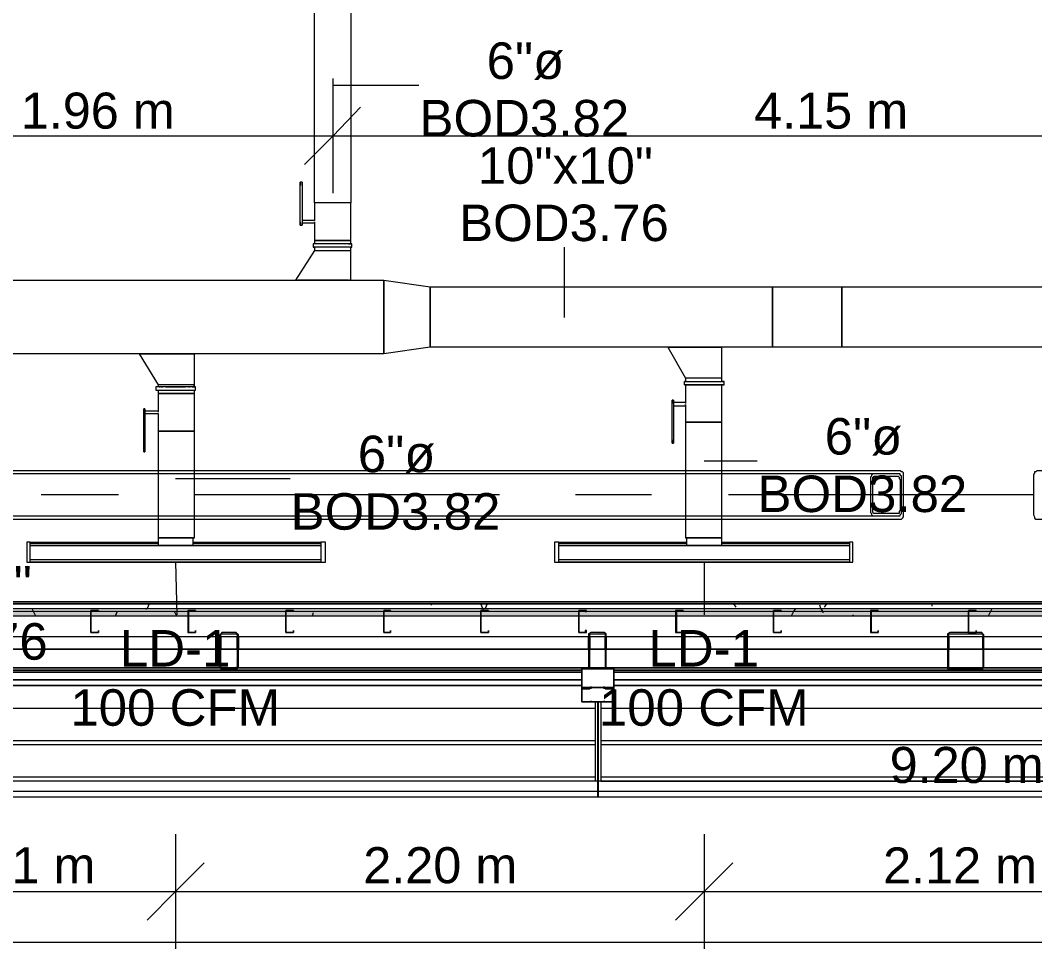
# Model space of a CAD drawing. Header units: metres. Extents: x -2 to 237, y -8 to 52.
# Drawn here: x 49.916 to 54.136, y 7.315 to 11.176 of the extents above; entities that cross this region are included whole.
import ezdxf

# ---------------------------------------------------------------- set-up
doc = ezdxf.new("R2010")
doc.units = ezdxf.units.M
doc.layers.add('HVAC - Ductos', color=5, linetype='Continuous', lineweight=0)
doc.layers.add('PDF_Text', color=7, linetype='Continuous', lineweight=0)
doc.layers.add('PDF_Geometry', color=7, linetype='Continuous', lineweight=0, true_color=0xaaaaaa)
doc.layers.add('PDF_Solid Fills', color=7, linetype='Continuous', lineweight=0, true_color=0xffffff)
doc.styles.add('PDF Helvetica', font='')
doc.styles.get('PDF Helvetica').set_extended_font_data('Helvetica')

msp = doc.modelspace()

# ---------------------------------------------------------------- hatches: boundary and pattern name
at = {"layer": 'PDF_Solid Fills', "lineweight": 0, "transparency": 33554559}
h = msp.add_hatch(color=256, dxfattribs=at)
h.paths.add_polyline_path([(12.8691, 8.6982), (12.8691, 8.7165), (12.4614, 8.7165), (12.4614, 8.6982)])
h.paths.add_polyline_path([(58.328, 8.6982), (60.1333, 8.6982), (60.1333, 8.7165), (58.328, 8.7165)])
h.paths.add_polyline_path([(58.3235, 8.6982), (58.3235, 8.7165), (57.5171, 8.7165), (57.5171, 8.6982)])
h.paths.add_polyline_path([(57.5125, 8.6982), (57.5125, 8.7165), (55.4875, 8.7165), (55.4875, 8.6982)])
h.paths.add_polyline_path([(55.4829, 8.6982), (55.4829, 8.7165), (53.4578, 8.7165), (53.4578, 8.6982)])
h.paths.add_polyline_path([(53.4532, 8.6982), (53.4532, 8.7165), (52.6469, 8.7165), (52.6469, 8.6982)])
h.paths.add_polyline_path([(52.6423, 8.6982), (52.6423, 8.7165), (50.6171, 8.7165), (50.6171, 8.6982)])
h.paths.add_polyline_path([(50.6126, 8.6982), (50.6126, 8.7165), (48.5875, 8.7165), (48.5875, 8.6982)])
h.paths.add_polyline_path([(48.583, 8.6982), (48.583, 8.7165), (47.7766, 8.7165), (47.7766, 8.6982)])
h.paths.add_polyline_path([(47.772, 8.6982), (47.772, 8.7165), (45.7469, 8.7165), (45.7469, 8.6982)])
h.paths.add_polyline_path([(45.7423, 8.6982), (45.7423, 8.7165), (42.9063, 8.7165), (42.9063, 8.6982)])
h.paths.add_polyline_path([(42.9017, 8.6982), (42.9017, 8.7165), (40.8767, 8.7165), (40.8767, 8.6982)])
h.paths.add_polyline_path([(40.8721, 8.6982), (40.8721, 8.7165), (38.0361, 8.7165), (38.0361, 8.6982)])
h.paths.add_polyline_path([(38.0315, 8.6982), (38.0315, 8.7165), (36.0064, 8.7165), (36.0064, 8.6982)])
h.paths.add_polyline_path([(36.0018, 8.6982), (36.0018, 8.7165), (35.1954, 8.7165), (35.1954, 8.6982)])
h.paths.add_polyline_path([(35.1908, 8.6982), (35.1908, 8.7165), (33.1658, 8.7165), (33.1658, 8.6982)])
h.paths.add_polyline_path([(33.1612, 8.6982), (33.1612, 8.7165), (31.1361, 8.7165), (31.1361, 8.6982)])
h.paths.add_polyline_path([(31.1315, 8.6982), (31.1315, 8.7165), (30.3252, 8.7165), (30.3252, 8.6982)])
h.paths.add_polyline_path([(30.3206, 8.6982), (30.3206, 8.7165), (28.2955, 8.7165), (28.2955, 8.6982)])
h.paths.add_polyline_path([(28.2909, 8.6982), (28.2909, 8.7165), (26.2659, 8.7165), (26.2659, 8.6982)])
h.paths.add_polyline_path([(26.2613, 8.6982), (26.2613, 8.7165), (25.4549, 8.7165), (25.4549, 8.6982)])
h.paths.add_polyline_path([(25.4503, 8.6982), (25.4503, 8.7165), (23.4252, 8.7165), (23.4252, 8.6982)])
h.paths.add_polyline_path([(23.4206, 8.6982), (23.4206, 8.7165), (20.5846, 8.7165), (20.5846, 8.6982)])
h.paths.add_polyline_path([(20.58, 8.6982), (20.58, 8.7165), (18.555, 8.7165), (18.555, 8.6982)])
h.paths.add_polyline_path([(18.5504, 8.6982), (18.5504, 8.7165), (15.7143, 8.7165), (15.7143, 8.6982)])
h.paths.add_polyline_path([(15.7097, 8.6982), (15.7097, 8.7165), (13.6846, 8.7165), (13.6846, 8.6982)])
h.paths.add_polyline_path([(13.6801, 8.6982), (13.6801, 8.7165), (12.8737, 8.7165), (12.8737, 8.6982)])
h = msp.add_hatch(color=256, dxfattribs=at)
h.paths.add_polyline_path([(50.8188, 8.6249), (50.8188, 8.6295), (50.7546, 8.6295)])
h.paths.add_polyline_path([(50.8233, 8.6203), (50.8188, 8.6203), (50.8142, 8.4874), (50.75, 8.4828), (50.8182, 8.4783), (50.8188, 8.4783), (50.8188, 8.4828), (50.8233, 8.6189)])
h.paths.add_polyline_path([(50.75, 8.6203), (50.7455, 8.6203), (50.7455, 8.4874)])
h = msp.add_hatch(color=256, dxfattribs=at)
h.paths.add_polyline_path([(52.349, 8.6295), (52.3536, 8.6249), (52.3536, 8.6295)])
h.paths.add_polyline_path([(52.2849, 8.6203), (52.2803, 8.6203), (52.2803, 8.4783), (52.3536, 8.4783), (52.3536, 8.6203), (52.349, 8.6203), (52.349, 8.4828), (52.2849, 8.4828)])
h.paths.add_polyline_path([(52.2849, 8.6249), (52.2849, 8.6295), (52.2803, 8.6295)])
h.paths.add_polyline_path([(52.3445, 8.6249), (52.3445, 8.6295), (52.2895, 8.6295)])
h = msp.add_hatch(color=256, dxfattribs=at)
h.paths.add_polyline_path([(53.7785, 8.6249), (53.7785, 8.6295), (53.7739, 8.6295)])
h.paths.add_polyline_path([(53.9159, 8.6249), (53.9159, 8.6295), (53.7831, 8.6295)])
h.paths.add_polyline_path([(53.9251, 8.6203), (53.9205, 8.6203), (53.9205, 8.4828)])
h.paths.add_polyline_path([(53.7785, 8.6203), (53.7739, 8.6203), (53.7739, 8.4783), (53.7752, 8.4783), (53.9205, 8.4828), (53.7785, 8.4828)])

# ---------------------------------------------------------------- linework, layer by layer
at = {"layer": 'HVAC - Ductos', "lineweight": 0}
for points in [[(51.0891, 10.3384), (51.0891, 10.3338), (51.1395, 10.3338), (51.1395, 10.2605), (51.1487, 10.2605), (51.1624, 10.2605), (51.1761, 10.2605), (51.1945, 10.2605), (51.2174, 10.2605), (51.2357, 10.2605), (51.254, 10.2605), (51.2678, 10.2605), (51.2816, 10.2605), (51.2907, 10.2605), (51.2907, 10.4163), (51.2816, 10.4163), (51.2678, 10.4163), (51.254, 10.4163), (51.2357, 10.4163), (51.2174, 10.4163), (51.1945, 10.4163), (51.1761, 10.4163), (51.1624, 10.4163), (51.1487, 10.4163), (51.1395, 10.4163), (51.1395, 11.4472)], [(51.2907, 11.4472), (51.2907, 10.4163), (51.2816, 10.4163), (51.2678, 10.4163), (51.254, 10.4163), (51.2357, 10.4163), (51.2174, 10.4163), (51.1945, 10.4163), (51.1761, 10.4163), (51.1624, 10.4163), (51.1487, 10.4163), (51.1395, 10.4163), (51.1395, 10.343), (51.0891, 10.343)], [(51.2174, 10.4575), (51.2174, 10.6957), (51.2174, 10.934)], [(51.2174, 10.9066), (51.5747, 10.9066)], [(51.3319, 10.8149), (51.2174, 10.6957), (51.0983, 10.5766)], [(39.7267, 10.6957), (46.9519, 10.6957), (48.6288, 10.6957), (49.2518, 10.6957), (51.2174, 10.6957), (55.5974, 10.6957)], [(51.0799, 10.5034), (51.0799, 10.5034)], [(51.0891, 10.5034), (51.0799, 10.5034)], [(51.0799, 10.3384), (51.0799, 10.3338), (51.0799, 10.3292), (51.0799, 10.3247), (51.0799, 10.3292), (51.0799, 10.3338), (51.0799, 10.3384), (51.0799, 10.4896)], [(51.0891, 10.5034), (51.0891, 10.5034)], [(51.0891, 10.4896), (51.0891, 10.3384), (51.0891, 10.3338), (51.0891, 10.3292), (51.0891, 10.3247), (51.0891, 10.3292), (51.0891, 10.3338)], [(51.1395, 10.343), (51.1395, 10.343)], [(51.1395, 10.343), (51.1395, 10.343)], [(51.0799, 10.3247), (51.0799, 10.3247)], [(51.0799, 10.3247), (51.0891, 10.3247)], [(51.0891, 10.3338), (51.0891, 10.3338)], [(51.0891, 10.3247), (51.0891, 10.3247)], [(51.1395, 10.3384), (51.1395, 10.3338)], [(51.1395, 10.3338), (51.1395, 10.3338)], [(51.1395, 10.3338), (51.1395, 10.3338)], [(51.1395, 10.3338), (51.1395, 10.3338)], [(51.2816, 10.2467), (51.2907, 10.2467), (51.2907, 10.2605), (51.2816, 10.2605), (51.2678, 10.2605), (51.254, 10.2605), (51.2357, 10.2605), (51.2174, 10.2605), (51.1945, 10.2605), (51.1761, 10.2605), (51.1624, 10.2605), (51.1487, 10.2605), (51.1395, 10.2605), (51.1395, 10.2467)], [(51.1395, 10.2193), (51.0616, 10.0956), (51.0662, 10.0956), (51.0616, 10.0956)], [(51.2953, 10.233), (51.2953, 10.2467), (51.2861, 10.2467), (51.2724, 10.2467), (51.254, 10.2467), (51.2357, 10.2467), (51.2174, 10.2467), (51.1945, 10.2467), (51.1761, 10.2467), (51.1578, 10.2467), (51.1441, 10.2467), (51.1349, 10.2467), (51.1349, 10.233)], [(51.1349, 10.2467), (51.1349, 10.2467)], [(51.2907, 10.233), (51.2953, 10.233), (51.2861, 10.233), (51.2724, 10.233), (51.254, 10.233), (51.2357, 10.233), (51.2174, 10.233), (51.1945, 10.233), (51.1761, 10.233), (51.1578, 10.233), (51.1441, 10.233), (51.1349, 10.233), (51.1395, 10.233), (51.1395, 10.2193), (51.1487, 10.2193), (51.1624, 10.2193), (51.1761, 10.2193), (51.1945, 10.2193), (51.2174, 10.2193), (51.2357, 10.2193), (51.254, 10.2193), (51.2678, 10.2193), (51.2816, 10.2193), (51.2907, 10.2193), (51.2907, 10.233), (51.2816, 10.233)], [(51.1395, 10.233), (51.1395, 10.233)], [(51.1487, 10.233), (51.1441, 10.233)], [(51.1624, 10.233), (51.1578, 10.233)], [(51.254, 10.233), (51.2357, 10.233), (51.2174, 10.233), (51.1945, 10.233), (51.1761, 10.233)], [(51.1853, 10.2193), (51.1899, 10.2193)], [(51.2403, 10.2193), (51.2449, 10.2193)], [(51.2724, 10.233), (51.2678, 10.233)], [(51.2816, 10.2193), (51.2861, 10.2193)], [(51.2907, 10.0956), (51.2861, 10.0956), (51.2907, 10.0956), (51.2907, 10.2193)], [(52.1795, 9.9398), (52.1795, 10.233)], [(51.4282, 10.0956), (51.6205, 10.0681)], [(51.4282, 9.7886), (51.4282, 10.0956)], [(51.6205, 10.0681), (51.6205, 9.8161)], [(51.6205, 9.8161), (51.4282, 9.7886)], [(52.8347, 9.6878), (52.8347, 9.8161), (52.8301, 9.8161), (52.8163, 9.8161), (52.7889, 9.8161), (52.7614, 9.8161), (52.6835, 9.8161), (52.656, 9.8161), (52.6285, 9.8161), (52.6148, 9.8161), (52.6102, 9.8161), (52.6835, 9.6878)], [(52.6102, 9.8161), (52.6148, 9.8161), (52.6285, 9.8161), (52.656, 9.8161), (52.6835, 9.8161), (52.7614, 9.8161), (52.7889, 9.8161), (52.8163, 9.8161), (52.8301, 9.8161), (52.8347, 9.8161)], [(50.6355, 9.6603), (50.6401, 9.6603), (50.6401, 9.7886), (50.6355, 9.7886), (50.6171, 9.7886), (50.5943, 9.7886), (50.5622, 9.7886), (50.4889, 9.7886), (50.4569, 9.7886), (50.4339, 9.7886), (50.4156, 9.7886), (50.411, 9.7886), (50.4889, 9.6603)], [(50.411, 9.7886), (50.4156, 9.7886), (50.4339, 9.7886), (50.4569, 9.7886), (50.4889, 9.7886), (50.5622, 9.7886), (50.5943, 9.7886), (50.6171, 9.7886), (50.6355, 9.7886), (50.6401, 9.7886)], [(52.6789, 9.6603), (52.6789, 9.6741), (52.6881, 9.6741), (52.7019, 9.6741), (52.7201, 9.6741), (52.7385, 9.6741), (52.7614, 9.6741), (52.7843, 9.6741), (52.8026, 9.6741), (52.8209, 9.6741), (52.8301, 9.6741), (52.8393, 9.6741), (52.8439, 9.6741), (52.8393, 9.6741), (52.8347, 9.6741), (52.8347, 9.6878), (52.8255, 9.6878), (52.8163, 9.6878), (52.798, 9.6878), (52.7797, 9.6878), (52.7614, 9.6878), (52.7431, 9.6878), (52.7247, 9.6878), (52.7064, 9.6878), (52.6927, 9.6878), (52.6881, 9.6878), (52.6835, 9.6878), (52.6835, 9.6741), (52.6881, 9.6741), (52.6927, 9.6741)], [(52.6835, 9.6741), (52.6789, 9.6741)], [(52.7019, 9.6741), (52.7064, 9.6741)], [(52.7201, 9.6741), (52.7247, 9.6741), (52.7431, 9.6741), (52.7614, 9.6741), (52.7797, 9.6741), (52.798, 9.6741), (52.8026, 9.6741)], [(52.7339, 9.6878), (52.7293, 9.6878)], [(52.7935, 9.6878), (52.7889, 9.6878), (52.7843, 9.6878)], [(52.8163, 9.6741), (52.8209, 9.6741)], [(52.8255, 9.6741), (52.8301, 9.6741)], [(52.8347, 9.6741), (52.8347, 9.6741)], [(52.8439, 9.6603), (52.8439, 9.6741)], [(50.4339, 9.5412), (50.4889, 9.5412), (50.4889, 9.4678), (50.4981, 9.4678), (50.5073, 9.4678), (50.5255, 9.4678), (50.5439, 9.4678), (50.5622, 9.4678), (50.5805, 9.4678), (50.5989, 9.4678), (50.6171, 9.4678), (50.6309, 9.4678), (50.6355, 9.4678), (50.6401, 9.4678), (50.6401, 9.6237), (50.6355, 9.6237), (50.6309, 9.6237), (50.6171, 9.6237), (50.5989, 9.6237), (50.5805, 9.6237), (50.5622, 9.6237), (50.5439, 9.6237), (50.5255, 9.6237), (50.5073, 9.6237), (50.4981, 9.6237), (50.4889, 9.6237), (50.4889, 9.5503), (50.4339, 9.5503), (50.4339, 9.5458)], [(50.6309, 9.6511), (50.6355, 9.6511), (50.6401, 9.6511), (50.6401, 9.6603), (50.6355, 9.6603), (50.6309, 9.6603), (50.6171, 9.6603), (50.5989, 9.6603), (50.5805, 9.6603), (50.5622, 9.6603), (50.5439, 9.6603), (50.5255, 9.6603), (50.5073, 9.6603), (50.4981, 9.6603), (50.4889, 9.6603), (50.4889, 9.6511), (50.4843, 9.6511), (50.4797, 9.6511)], [(50.4797, 9.6374), (50.4843, 9.6374), (50.4935, 9.6374), (50.5027, 9.6374), (50.521, 9.6374), (50.5439, 9.6374), (50.5622, 9.6374), (50.5851, 9.6374), (50.6035, 9.6374), (50.6217, 9.6374), (50.6355, 9.6374), (50.6447, 9.6374), (50.6447, 9.6511)], [(50.6401, 9.6511), (50.6447, 9.6511), (50.6355, 9.6511), (50.6217, 9.6511), (50.6035, 9.6511), (50.5851, 9.6511), (50.5622, 9.6511), (50.5439, 9.6511), (50.521, 9.6511), (50.5027, 9.6511), (50.4935, 9.6511), (50.4843, 9.6511), (50.4797, 9.6511), (50.4797, 9.6374), (50.4843, 9.6374)], [(50.4889, 9.6511), (50.4889, 9.6511)], [(50.4889, 9.6374), (50.4889, 9.6237), (50.4981, 9.6237), (50.5073, 9.6237), (50.5255, 9.6237), (50.5439, 9.6237), (50.5622, 9.6237), (50.5805, 9.6237), (50.5989, 9.6237), (50.6171, 9.6237), (50.6309, 9.6237), (50.6355, 9.6237), (50.6401, 9.6237), (50.6401, 9.6374)], [(50.4935, 9.6511), (50.4981, 9.6511)], [(50.5027, 9.6511), (50.5073, 9.6511)], [(50.521, 9.6511), (50.5255, 9.6511), (50.5439, 9.6511), (50.5622, 9.6511), (50.5805, 9.6511), (50.5989, 9.6511), (50.6035, 9.6511)], [(50.5393, 9.6603), (50.5347, 9.6603), (50.5301, 9.6603)], [(50.5943, 9.6603), (50.5897, 9.6603)], [(50.6171, 9.6511), (50.6217, 9.6511)], [(52.6835, 9.6603), (52.6835, 9.587), (52.6331, 9.587), (52.6331, 9.5824)], [(52.6331, 9.5732), (52.6835, 9.5732), (52.6835, 9.5045), (52.6835, 9.0234), (52.6881, 9.0234), (52.6927, 9.0234), (52.7064, 9.0234), (52.7247, 9.0234), (52.7431, 9.0234), (52.7614, 9.0234), (52.7797, 9.0234), (52.798, 9.0234), (52.8163, 9.0234), (52.8255, 9.0234), (52.8347, 9.0234), (52.8347, 9.5045), (52.8255, 9.5045), (52.8163, 9.5045), (52.798, 9.5045), (52.7797, 9.5045), (52.7614, 9.5045), (52.7431, 9.5045), (52.7247, 9.5045), (52.7064, 9.5045), (52.6927, 9.5045), (52.6881, 9.5045), (52.6835, 9.5045), (52.6881, 9.5045), (52.6927, 9.5045), (52.7064, 9.5045), (52.7247, 9.5045), (52.7431, 9.5045), (52.7614, 9.5045), (52.7797, 9.5045), (52.798, 9.5045), (52.8163, 9.5045), (52.8255, 9.5045), (52.8347, 9.5045), (52.8347, 9.6603)], [(52.6835, 9.6603), (52.6835, 9.6603)], [(52.8347, 9.6603), (52.8347, 9.6603)], [(52.6285, 9.5962), (52.6285, 9.5962)], [(52.6331, 9.5962), (52.6285, 9.5962)], [(52.6285, 9.4312), (52.6285, 9.4266), (52.6285, 9.422), (52.6285, 9.4175), (52.6285, 9.422), (52.6285, 9.4266), (52.6285, 9.4312), (52.6285, 9.5824), (52.6285, 9.587), (52.6285, 9.5916), (52.6285, 9.5962), (52.6285, 9.5916), (52.6285, 9.587), (52.6285, 9.5824)], [(52.6331, 9.5962), (52.6331, 9.5962)], [(52.6331, 9.587), (52.6331, 9.5916), (52.6331, 9.5962), (52.6331, 9.5916), (52.6331, 9.587), (52.6331, 9.5824), (52.6331, 9.4312), (52.6331, 9.4266), (52.6331, 9.422), (52.6331, 9.4175), (52.6331, 9.422), (52.6331, 9.4266), (52.6331, 9.4312)], [(52.6331, 9.587), (52.6331, 9.587)], [(52.6835, 9.587), (52.6835, 9.587)], [(52.6835, 9.587), (52.6835, 9.587)], [(52.6835, 9.587), (52.6835, 9.5824)], [(52.6835, 9.587), (52.6835, 9.587)], [(50.4293, 9.5595), (50.4293, 9.5595)], [(50.4339, 9.5595), (50.4293, 9.5595)], [(50.4293, 9.3946), (50.4293, 9.39), (50.4293, 9.3854), (50.4293, 9.3808), (50.4293, 9.3854), (50.4293, 9.39), (50.4293, 9.3946), (50.4293, 9.5458), (50.4293, 9.5503), (50.4293, 9.5549), (50.4293, 9.5595), (50.4293, 9.5549), (50.4293, 9.5503), (50.4293, 9.5458)], [(50.4339, 9.5595), (50.4339, 9.5595)], [(50.4339, 9.5503), (50.4339, 9.5549), (50.4339, 9.5595), (50.4339, 9.5549), (50.4339, 9.5503), (50.4339, 9.5458), (50.4339, 9.3946), (50.4339, 9.39), (50.4339, 9.3854), (50.4339, 9.3808), (50.4339, 9.3854), (50.4339, 9.39), (50.4339, 9.3946)], [(50.4339, 9.5503), (50.4339, 9.5503)], [(50.4889, 9.5503), (50.4889, 9.5503)], [(50.4889, 9.5503), (50.4889, 9.5503)], [(50.4889, 9.5503), (50.4889, 9.5458)], [(50.4889, 9.5503), (50.4889, 9.5503)], [(50.4889, 9.5412), (50.4889, 9.5412)], [(50.4889, 9.5412), (50.4889, 9.5412)], [(52.6835, 9.5778), (52.6835, 9.5732), (52.6835, 9.5778)], [(52.6835, 9.5778), (52.6835, 9.5732), (52.6835, 9.5778)], [(52.6285, 9.4175), (52.6285, 9.4175)], [(52.6285, 9.4175), (52.6331, 9.4175)], [(52.6331, 9.4175), (52.6331, 9.4175)], [(50.4293, 9.3808), (50.4293, 9.3808)], [(50.4293, 9.3808), (50.4339, 9.3808)], [(50.4339, 9.3808), (50.4339, 9.3808)], [(52.7614, 9.3442), (52.9813, 9.3442)], [(50.5622, 9.2709), (51.0387, 9.2709)], [(49.9575, 8.9731), (49.9575, 8.9823), (49.9575, 9.0006), (49.9575, 9.0051), (50.4889, 9.0051)], [(50.4889, 9.0006), (49.9575, 9.0006)], [(50.6355, 9.0234), (50.6401, 9.0234)], [(50.6355, 9.0051), (51.1669, 9.0051), (51.1669, 9.0006), (51.1669, 8.9823), (51.1669, 8.9731)], [(51.1669, 9.0006), (50.6355, 9.0006)], [(52.1566, 8.9731), (52.1566, 8.9823), (52.1566, 9.0006), (52.1566, 9.0051), (52.6881, 9.0051)], [(52.6881, 9.0006), (52.1566, 9.0006)], [(52.8347, 9.0234), (52.8347, 9.0234)], [(52.8347, 9.0051), (53.3661, 9.0051), (53.3661, 9.0006), (53.3661, 8.9823), (53.3661, 8.9731)], [(53.3661, 9.0006), (52.8347, 9.0006)], [(49.9575, 8.9777), (49.9575, 8.9823), (49.9575, 8.9868)], [(51.1669, 8.9502), (51.1669, 8.9456), (51.1669, 8.941), (51.1669, 8.9226), (49.9575, 8.9226), (51.1669, 8.9226)], [(49.9575, 8.9226), (49.9575, 8.941), (49.9575, 8.9456), (49.9575, 8.9502)], [(51.1669, 8.9868), (51.1669, 8.9823), (51.1669, 8.9777)], [(52.1566, 8.9777), (52.1566, 8.9823), (52.1566, 8.9868)], [(53.3661, 8.9502), (53.3661, 8.9456), (53.3661, 8.941), (53.3661, 8.9226), (52.1566, 8.9226), (53.3661, 8.9226)], [(52.1566, 8.9226), (52.1566, 8.941), (52.1566, 8.9456), (52.1566, 8.9502)], [(53.3661, 8.9868), (53.3661, 8.9823), (53.3661, 8.9777)], [(49.9575, 8.9364), (49.9575, 8.941), (49.9575, 8.9456)], [(50.5622, 8.9226), (50.5668, 8.7028)], [(51.1669, 8.9456), (51.1669, 8.941), (51.1669, 8.9364)], [(52.1566, 8.9364), (52.1566, 8.941), (52.1566, 8.9456)], [(52.7614, 8.9226), (52.7614, 8.7028)], [(53.3661, 8.9456), (53.3661, 8.941), (53.3661, 8.9364)]]:
    msp.add_lwpolyline(points, dxfattribs=at)
for points in [[(51.0799, 10.4896), (51.0799, 10.4942), (51.0799, 10.4988), (51.0799, 10.5034), (51.0799, 10.4988), (51.0799, 10.4942)], [(51.0891, 10.4896), (51.0891, 10.4942), (51.0891, 10.4988), (51.0891, 10.5034), (51.0891, 10.4988), (51.0891, 10.4942)], [(48.8075, 9.7886), (48.8075, 10.2467), (48.9587, 10.0956), (48.9587, 9.7886), (48.9587, 10.0956), (51.4282, 10.0956), (51.4282, 9.7886), (48.9587, 9.7886)], [(51.1395, 10.0956), (51.112, 10.0956), (51.0845, 10.0956), (51.0707, 10.0956), (51.0845, 10.0956), (51.112, 10.0956), (51.1395, 10.0956), (51.2174, 10.0956), (51.2449, 10.0956), (51.2678, 10.0956), (51.2816, 10.0956), (51.2678, 10.0956), (51.2449, 10.0956), (51.2174, 10.0956)], [(51.6205, 10.0681), (53.0455, 10.0681), (53.0455, 9.8161), (51.6205, 9.8161)], [(53.0455, 10.0681), (53.3341, 10.0681), (53.3341, 9.8161), (53.0455, 9.8161)], [(57.4484, 9.8161), (53.3341, 9.8161), (53.3341, 10.0681), (57.4484, 10.0681)], [(52.6789, 9.6603), (52.6881, 9.6603), (52.7019, 9.6603), (52.7201, 9.6603), (52.7385, 9.6603), (52.7614, 9.6603), (52.7843, 9.6603), (52.8026, 9.6603), (52.8209, 9.6603), (52.8301, 9.6603), (52.8393, 9.6603), (52.8439, 9.6603), (52.8393, 9.6603), (52.8301, 9.6603), (52.8209, 9.6603), (52.8026, 9.6603), (52.7843, 9.6603), (52.7614, 9.6603), (52.7385, 9.6603), (52.7201, 9.6603), (52.7019, 9.6603), (52.6881, 9.6603)], [(52.8347, 9.6603), (52.8255, 9.6603), (52.8163, 9.6603), (52.798, 9.6603), (52.7797, 9.6603), (52.7614, 9.6603), (52.7431, 9.6603), (52.7247, 9.6603), (52.7064, 9.6603), (52.6927, 9.6603), (52.6881, 9.6603), (52.6835, 9.6603), (52.6881, 9.6603), (52.6927, 9.6603), (52.7064, 9.6603), (52.7247, 9.6603), (52.7431, 9.6603), (52.7614, 9.6603), (52.7797, 9.6603), (52.798, 9.6603), (52.8163, 9.6603), (52.8255, 9.6603), (52.8347, 9.6603), (52.8255, 9.6603), (52.8163, 9.6603), (52.798, 9.6603), (52.7797, 9.6603), (52.7614, 9.6603), (52.7431, 9.6603), (52.7247, 9.6603), (52.7064, 9.6603), (52.6927, 9.6603), (52.6881, 9.6603), (52.6835, 9.6603), (52.6881, 9.6603), (52.6927, 9.6603), (52.7064, 9.6603), (52.7247, 9.6603), (52.7431, 9.6603), (52.7614, 9.6603), (52.7797, 9.6603), (52.798, 9.6603), (52.8163, 9.6603), (52.8255, 9.6603)], [(52.8347, 9.6603), (52.8255, 9.6603), (52.8163, 9.6603), (52.798, 9.6603), (52.7797, 9.6603), (52.7614, 9.6603), (52.7431, 9.6603), (52.7247, 9.6603), (52.7064, 9.6603), (52.6927, 9.6603), (52.6881, 9.6603), (52.6835, 9.6603), (52.6881, 9.6603), (52.6927, 9.6603), (52.7064, 9.6603), (52.7247, 9.6603), (52.7431, 9.6603), (52.7614, 9.6603), (52.7797, 9.6603), (52.798, 9.6603), (52.8163, 9.6603), (52.8255, 9.6603)], [(50.4889, 8.9914), (50.4981, 8.9914), (50.5118, 8.9914), (50.5255, 8.9914), (50.5439, 8.9914), (50.5622, 8.9914), (50.5805, 8.9914), (50.5989, 8.9914), (50.6171, 8.9914), (50.6263, 8.9914), (50.6355, 8.9914), (50.6355, 9.0234), (50.6263, 9.0234), (50.6171, 9.0234), (50.5989, 9.0234), (50.5805, 9.0234), (50.5622, 9.0234), (50.5439, 9.0234), (50.5255, 9.0234), (50.5118, 9.0234), (50.4981, 9.0234), (50.4889, 9.0234), (50.4981, 9.0234), (50.5073, 9.0234), (50.5255, 9.0234), (50.5439, 9.0234), (50.5622, 9.0234), (50.5805, 9.0234), (50.5989, 9.0234), (50.6171, 9.0234), (50.6309, 9.0234), (50.6355, 9.0234), (50.6401, 9.0234), (50.6401, 9.4678), (50.6355, 9.4678), (50.6309, 9.4678), (50.6171, 9.4678), (50.5989, 9.4678), (50.5805, 9.4678), (50.5622, 9.4678), (50.5439, 9.4678), (50.5255, 9.4678), (50.5073, 9.4678), (50.4981, 9.4678), (50.4889, 9.4678), (50.4889, 9.0234)], [(49.9437, 8.9226), (49.9575, 8.9226), (49.9575, 9.0051), (49.9437, 9.0051)], [(49.9575, 8.9914), (51.1669, 8.9914), (49.9575, 8.9914), (51.1669, 8.9914), (51.1669, 8.9318), (49.9575, 8.9318)], [(51.1853, 8.9226), (51.1853, 9.0051), (51.1669, 9.0051), (51.1669, 8.9226)], [(52.1383, 8.9226), (52.1566, 8.9226), (52.1566, 9.0051), (52.1383, 9.0051)], [(52.1566, 8.9914), (53.3661, 8.9914), (52.1566, 8.9914), (53.3661, 8.9914), (53.3661, 8.9318), (52.1566, 8.9318)], [(52.6881, 8.9914), (52.6973, 8.9914), (52.7064, 8.9914), (52.7247, 8.9914), (52.7431, 8.9914), (52.7614, 8.9914), (52.7797, 8.9914), (52.798, 8.9914), (52.8118, 8.9914), (52.8255, 8.9914), (52.8347, 8.9914), (52.8347, 9.0234), (52.8255, 9.0234), (52.8118, 9.0234), (52.798, 9.0234), (52.7797, 9.0234), (52.7614, 9.0234), (52.7431, 9.0234), (52.7247, 9.0234), (52.7064, 9.0234), (52.6973, 9.0234), (52.6881, 9.0234)], [(53.3799, 8.9226), (53.3799, 9.0051), (53.3661, 9.0051), (53.3661, 8.9226)]]:
    msp.add_lwpolyline(points, close=True, dxfattribs=at)
at = {"layer": 'HVAC - Ductos', "color": 252, "lineweight": 0, "true_color": 0x939598}
for points in [[(7.6277, 7.9697), (12.466, 7.9697), (30.8566, 7.9697), (40.0566, 7.9697), (49.2518, 7.9697), (58.6855, 7.9697)], [(50.5622, 7.791), (50.5622, 7.5527), (50.5622, 7.3145)], [(52.7614, 7.791), (52.7614, 7.5527), (52.7614, 7.3145)], [(50.6814, 7.6719), (50.5622, 7.5527), (50.4431, 7.4337)], [(52.8806, 7.6719), (52.7614, 7.5527), (52.6423, 7.4337)], [(27.3654, 7.5527), (29.5646, 7.5527), (30.8566, 7.5527), (32.1715, 7.5527), (34.3661, 7.5527), (36.5607, 7.5527), (38.7599, 7.5527), (41.2478, 7.5527), (43.5661, 7.5527), (45.7607, 7.5527), (47.9553, 7.5527), (49.2518, 7.5527), (50.5622, 7.5527), (52.7614, 7.5527), (54.8827, 7.5527), (57.2834, 7.5527), (58.6855, 7.5527)], [(7.6277, 7.342), (58.6855, 7.342)]]:
    msp.add_lwpolyline(points, dxfattribs=at)
at = {"layer": 'PDF_Geometry', "lineweight": 0}
for points in [[(53.4716, 9.2892), (49.3573, 9.2892), (49.3527, 9.2892), (49.3481, 9.2846), (49.3435, 9.28), (49.3435, 9.2755), (49.3435, 9.2663), (49.3435, 9.138), (49.3435, 9.1289), (49.3435, 9.1243), (49.3481, 9.1197), (49.3527, 9.1151), (49.3573, 9.1151), (53.4716, 9.1151)], [(49.8704, 9.1013), (53.5724, 9.1013), (53.5769, 9.1013), (53.5815, 9.1013), (53.5861, 9.1059), (53.5907, 9.1105), (53.5907, 9.1197), (53.5907, 9.1243), (53.5907, 9.28), (53.5907, 9.2846), (53.5907, 9.2938), (53.5861, 9.2983), (53.5815, 9.2983), (53.5769, 9.3029), (53.5724, 9.3029), (49.8704, 9.3029)], [(57.8287, 9.3029), (54.1497, 9.3029), (54.1451, 9.3029), (54.1405, 9.2983), (54.1359, 9.2983), (54.1359, 9.2938), (54.1313, 9.2846), (54.1313, 9.28), (54.1313, 9.1243), (54.1313, 9.1197), (54.1359, 9.1105), (54.1359, 9.1059), (54.1405, 9.1013), (54.1451, 9.1013), (54.1497, 9.1013), (57.8287, 9.1013)], [(50.324, 9.2021), (50.0033, 9.2021)], [(51.9092, 9.2021), (50.6401, 9.2021)], [(52.5414, 9.2021), (52.2254, 9.2021)], [(54.1313, 9.2021), (52.8622, 9.2021)], [(60.1333, 8.6111), (12.4614, 8.6111), (12.4614, 8.7485), (60.1333, 8.7485)], [(49.3527, 8.7485), (58.3464, 8.7485)], [(58.3464, 8.7485), (49.3527, 8.7485)], [(49.3527, 8.7485), (58.3464, 8.7485)], [(58.3464, 8.7485), (49.3527, 8.7485)], [(49.3527, 8.7485), (58.3464, 8.7485)], [(58.3464, 8.7485), (49.3527, 8.7485)], [(49.3527, 8.7485), (58.3464, 8.7485)], [(58.3464, 8.7485), (49.3527, 8.7485)], [(49.3527, 8.7485), (58.3464, 8.7485)], [(58.3464, 8.7485), (49.3527, 8.7485)], [(12.4614, 8.7302), (60.1333, 8.7302)], [(50.6126, 8.6982), (50.2094, 8.6982), (49.8016, 8.6982), (49.3985, 8.6982), (48.9907, 8.6982), (48.5875, 8.6982), (48.1798, 8.6982), (47.7766, 8.6982)], [(50.6126, 8.7165), (50.2094, 8.7165), (49.8016, 8.7165), (49.3985, 8.7165), (48.9907, 8.7165), (48.5875, 8.7165)], [(52.6423, 8.7165), (52.2391, 8.7165), (51.8314, 8.7165), (51.4282, 8.7165), (51.0204, 8.7165), (50.6171, 8.7165)], [(52.6423, 8.6982), (52.2391, 8.6982), (51.8314, 8.6982), (51.4282, 8.6982), (51.0204, 8.6982), (50.6171, 8.6982)], [(53.4532, 8.7165), (53.0501, 8.7165), (52.6469, 8.7165)], [(55.4829, 8.6982), (55.0797, 8.6982), (54.6719, 8.6982), (54.2687, 8.6982), (53.861, 8.6982), (53.4578, 8.6982), (53.0501, 8.6982), (52.6469, 8.6982)], [(55.4829, 8.7165), (55.0797, 8.7165), (54.6719, 8.7165), (54.2687, 8.7165), (53.861, 8.7165), (53.4578, 8.7165)], [(50.7455, 8.5607), (50.7455, 8.6111)], [(50.75, 8.6111), (50.75, 8.5607)], [(50.8188, 8.5607), (50.8188, 8.6111)], [(50.8234, 8.6111), (50.8234, 8.5607)], [(52.2803, 8.5607), (52.2803, 8.6111)], [(52.2849, 8.6111), (52.2849, 8.5607)], [(52.349, 8.5607), (52.349, 8.6111)], [(52.3536, 8.6111), (52.3536, 8.5607)], [(53.861, 8.6295), (53.7831, 8.6295), (53.7739, 8.6249), (53.7739, 8.6203), (53.7739, 8.4874), (53.7739, 8.4782), (53.7831, 8.4782), (53.9159, 8.4782), (53.9205, 8.4782), (53.9251, 8.4874), (53.9251, 8.6203), (53.9205, 8.6249), (53.9159, 8.6295), (53.8931, 8.6295)], [(53.7739, 8.6111), (53.7739, 8.5607)], [(53.7785, 8.6111), (53.7785, 8.5607)], [(53.9205, 8.5607), (53.9205, 8.6111)], [(53.9251, 8.5607), (53.9251, 8.6111)], [(53.9205, 8.5928), (53.9251, 8.5973)], [(52.349, 8.5287), (52.3536, 8.5333)], [(50.8188, 8.5057), (50.8234, 8.5103)], [(52.3216, 8.3408), (52.3308, 8.3408), (52.3445, 8.3408), (52.3353, 8.3408), (52.3445, 8.3408), (52.2941, 8.3408), (52.2528, 8.3408), (52.2528, 8.3454), (52.2528, 8.3958), (52.2528, 8.4004), (52.2528, 8.405), (52.2528, 8.4736), (52.2528, 8.4782), (52.2849, 8.4782), (52.2528, 8.4782), (52.2528, 8.4736), (52.2528, 8.405), (52.2528, 8.4004), (52.2528, 8.3958), (52.2528, 8.3454), (52.2528, 8.3408), (52.2941, 8.3408), (52.3078, 8.3408), (52.3032, 8.3408), (52.3078, 8.3408), (52.3078, 8.0109), (49.2656, 8.0109)], [(50.7867, 8.4782), (50.7913, 8.4828)], [(52.2986, 8.4782), (52.3032, 8.4828)], [(52.3536, 8.4782), (52.3536, 8.4782)], [(52.3536, 8.4782), (52.3536, 8.4782)], [(53.806, 8.4782), (53.8106, 8.4828)], [(50.7455, 8.4095), (50.8188, 8.4095)], [(52.2895, 8.3958), (52.2895, 8.4004), (52.2895, 8.405)], [(52.2895, 8.3958), (52.2895, 8.4004), (52.2895, 8.405)], [(52.2895, 8.405), (52.2895, 8.4004), (52.2895, 8.3958)], [(52.2895, 8.405), (52.2895, 8.4004), (52.2895, 8.3958)], [(52.3445, 8.3958), (52.3445, 8.4004), (52.3445, 8.405)], [(52.3445, 8.3958), (52.3445, 8.4004), (52.3445, 8.405)], [(52.3445, 8.3958), (52.3445, 8.4004), (52.3445, 8.405)], [(52.3445, 8.3958), (52.3445, 8.4004), (52.3445, 8.405)], [(53.8106, 8.4095), (53.8885, 8.4095)], [(52.2528, 8.3958), (52.2528, 8.3958)], [(52.2528, 8.3958), (52.2528, 8.3958)], [(52.3857, 8.3958), (52.3857, 8.3958)], [(52.3857, 8.3958), (52.3857, 8.3958)], [(49.2564, 8.0109), (49.2518, 8.0109), (49.2518, 7.9926), (49.2518, 7.9789), (49.2518, 7.9651), (49.2518, 7.9559), (49.2518, 7.9468), (52.3216, 7.9468), (52.3216, 7.9559), (52.3216, 7.9651), (52.3216, 7.9789), (52.3216, 7.9926), (52.3216, 8.0109), (52.3216, 8.3408), (52.317, 8.3408), (52.3032, 8.3408), (52.317, 8.3408), (52.3216, 8.3408), (52.3308, 8.3408)], [(52.2895, 8.3408), (52.2895, 8.3408)], [(52.2895, 8.3408), (52.2895, 8.3408)], [(52.3078, 8.3408), (52.2941, 8.3408), (52.2986, 8.3408), (52.2941, 8.3408), (52.3445, 8.3408), (52.3353, 8.3408), (52.3445, 8.3408), (52.3308, 8.3408), (52.3308, 8.0109), (55.3729, 8.0109), (55.3729, 8.3408)], [(52.317, 8.3408), (52.317, 8.0109)], [(52.3078, 8.3133), (49.2656, 8.3133)], [(55.3729, 8.3133), (52.3308, 8.3133)], [(49.2656, 8.1804), (52.3078, 8.1804)], [(52.3078, 8.1621), (49.2656, 8.1621)], [(52.3308, 8.1804), (55.3729, 8.1804)], [(55.3729, 8.1621), (52.3308, 8.1621)], [(60.1332, 8.0109), (58.4472, 8.0109), (58.4518, 8.0109), (55.3821, 8.0109), (55.3867, 8.0109), (52.317, 8.0109), (52.3216, 8.0109), (49.2518, 8.0109), (49.2564, 8.0109), (46.1867, 8.0109), (46.1913, 8.0109), (43.1216, 8.0109), (43.1262, 8.0109), (40.0566, 8.0109), (40.0611, 8.0109), (36.9869, 8.0109), (36.996, 8.0109), (33.9217, 8.0109), (33.9263, 8.0109), (30.8566, 8.0109), (30.8612, 8.0109), (27.7915, 8.0109)], [(52.3216, 8.0109), (52.317, 8.0109), (52.317, 7.9926), (52.317, 7.9789), (52.317, 7.9651), (52.317, 7.9559), (52.317, 7.9468), (55.3867, 7.9468)]]:
    msp.add_lwpolyline(points, dxfattribs=at)
for points in [[(53.4716, 9.2892), (53.467, 9.2892), (53.4624, 9.2892), (53.4578, 9.2846), (53.4578, 9.28), (53.4532, 9.2755), (53.4532, 9.2663), (53.4532, 9.138), (53.4532, 9.1289), (53.4578, 9.1243), (53.4578, 9.1197), (53.4624, 9.1151), (53.467, 9.1151), (53.4716, 9.1151), (53.5678, 9.1151), (53.5724, 9.1151), (53.5769, 9.1151), (53.5769, 9.1197), (53.5815, 9.1243), (53.5815, 9.1289), (53.5815, 9.138), (53.5815, 9.2663), (53.5815, 9.2755), (53.5815, 9.28), (53.5769, 9.2846), (53.5769, 9.2892), (53.5724, 9.2892), (53.5678, 9.2892)], [(53.4624, 9.138), (53.4624, 9.2663), (53.4624, 9.2709), (53.4624, 9.2755), (53.467, 9.2755), (53.467, 9.28), (53.4716, 9.28), (53.5678, 9.28), (53.5724, 9.2755), (53.5724, 9.2709), (53.5769, 9.2663), (53.5769, 9.138), (53.5724, 9.1335), (53.5724, 9.1289), (53.5724, 9.1243), (53.5678, 9.1243), (53.4716, 9.1243), (53.467, 9.1243), (53.4624, 9.1289), (53.4624, 9.1335)], [(49.3527, 8.7577), (58.3464, 8.7577)], [(49.3527, 8.7577), (58.3464, 8.7577)], [(50.2415, 8.7211), (50.2094, 8.7211), (50.2094, 8.6295), (50.2415, 8.6295), (50.2415, 8.6386), (50.2415, 8.6295), (50.2094, 8.6295), (50.2094, 8.7211), (50.2415, 8.7211), (50.2415, 8.7165)], [(50.6447, 8.7211), (50.6171, 8.7211), (50.6126, 8.7211), (50.6126, 8.6295), (50.6171, 8.6295), (50.6447, 8.6295), (50.6447, 8.6386), (50.6447, 8.6295), (50.6171, 8.6295), (50.6171, 8.7211), (50.6447, 8.7211), (50.6447, 8.7165)], [(51.0525, 8.7211), (51.0204, 8.7211), (51.0204, 8.6295), (51.0525, 8.6295), (51.0525, 8.6386), (51.0525, 8.6295), (51.0204, 8.6295), (51.0204, 8.7211), (51.0525, 8.7211), (51.0525, 8.7165)], [(51.4556, 8.7211), (51.4282, 8.7211), (51.4282, 8.6295), (51.4556, 8.6295), (51.4556, 8.6386), (51.4556, 8.6295), (51.4282, 8.6295), (51.4282, 8.7211), (51.4556, 8.7211), (51.4556, 8.7165)], [(51.8634, 8.7211), (51.8359, 8.7211), (51.8314, 8.7211), (51.8314, 8.6295), (51.8359, 8.6295), (51.8634, 8.6295), (51.8634, 8.6386), (51.8634, 8.6295), (51.8359, 8.6295), (51.8314, 8.6295), (51.8314, 8.7211), (51.8359, 8.7211), (51.8634, 8.7211), (51.8634, 8.7165)], [(52.2711, 8.7211), (52.2391, 8.7211), (52.2391, 8.6295), (52.2711, 8.6295), (52.2711, 8.6386), (52.2665, 8.6386), (52.2665, 8.6295), (52.2391, 8.6295), (52.2391, 8.7211), (52.2665, 8.7211), (52.2665, 8.7165), (52.2711, 8.7165)], [(52.6743, 8.7211), (52.6469, 8.7211), (52.6423, 8.7211), (52.6423, 8.6295), (52.6469, 8.6295), (52.6743, 8.6295), (52.6743, 8.6386), (52.6743, 8.6295), (52.6469, 8.6295), (52.6469, 8.7211), (52.6743, 8.7211), (52.6743, 8.7165)], [(53.0821, 8.7211), (53.0501, 8.7211), (53.0501, 8.6295), (53.0821, 8.6295), (53.0821, 8.6386), (53.0821, 8.6295), (53.0501, 8.6295), (53.0501, 8.7211), (53.0821, 8.7211), (53.0821, 8.7165)], [(53.4853, 8.7211), (53.4578, 8.7211), (53.4532, 8.7211), (53.4532, 8.6295), (53.4578, 8.6295), (53.4853, 8.6295), (53.4853, 8.6386), (53.4853, 8.6295), (53.4578, 8.6295), (53.4578, 8.7211), (53.4853, 8.7211), (53.4853, 8.7165)], [(53.8931, 8.7211), (53.861, 8.7211), (53.861, 8.6295), (53.8931, 8.6295), (53.8931, 8.6386), (53.8931, 8.6295), (53.861, 8.6295), (53.861, 8.7211), (53.8931, 8.7211), (53.8931, 8.7165)], [(50.8234, 8.6203), (50.8188, 8.6249), (50.8142, 8.6295), (50.7546, 8.6295), (50.75, 8.6249), (50.7455, 8.6203), (50.7455, 8.4874), (50.75, 8.4782), (50.7546, 8.4782), (50.8142, 8.4782), (50.8188, 8.4782), (50.8234, 8.4874)], [(50.7546, 8.6249), (50.8142, 8.6249), (50.8188, 8.6203), (50.8188, 8.4874), (50.8142, 8.4828), (50.7546, 8.4828), (50.75, 8.4828), (50.75, 8.4874), (50.75, 8.6203), (50.75, 8.6249)], [(52.3536, 8.6203), (52.3536, 8.6249), (52.3445, 8.6295), (52.2895, 8.6295), (52.2803, 8.6249), (52.2803, 8.6203), (52.2803, 8.4874), (52.2803, 8.4782), (52.2895, 8.4782), (52.3445, 8.4782), (52.3536, 8.4782), (52.3536, 8.4874)], [(52.2895, 8.6249), (52.3445, 8.6249), (52.349, 8.6249), (52.349, 8.6203), (52.349, 8.4874), (52.349, 8.4828), (52.3445, 8.4828), (52.2895, 8.4828), (52.2849, 8.4828), (52.2849, 8.4874), (52.2849, 8.6203), (52.2849, 8.6249)], [(53.7785, 8.6203), (53.7785, 8.6249), (53.7831, 8.6249), (53.9159, 8.6249), (53.9205, 8.6249), (53.9205, 8.6203), (53.9205, 8.4874), (53.9205, 8.4828), (53.9159, 8.4828), (53.7831, 8.4828), (53.7785, 8.4828), (53.7785, 8.4874)], [(50.7455, 8.5607), (49.3343, 8.5607)], [(50.7822, 8.5607), (50.8188, 8.5607), (50.7822, 8.5607), (50.75, 8.5607)], [(50.8234, 8.5607), (52.2803, 8.5607)], [(52.2849, 8.5607), (52.317, 8.5607)], [(52.317, 8.5607), (52.349, 8.5607)], [(52.3536, 8.5607), (53.7739, 8.5607)], [(53.9205, 8.5607), (53.8472, 8.5607), (53.7785, 8.5607), (53.8472, 8.5607)], [(55.3455, 8.5607), (53.9251, 8.5607)], [(50.7822, 8.4736), (49.3206, 8.4736)], [(50.7822, 8.4645), (49.3206, 8.4645)], [(50.7455, 8.4828), (49.3297, 8.4828)], [(50.7822, 8.4828), (50.75, 8.4828)], [(52.2803, 8.4828), (50.8188, 8.4828), (50.7822, 8.4828), (50.8188, 8.4828)], [(52.2528, 8.4736), (50.7822, 8.4736)], [(52.2528, 8.4645), (50.7822, 8.4645)], [(52.317, 8.4828), (52.2849, 8.4828)], [(52.3857, 8.3408), (52.3445, 8.3408), (52.349, 8.3408), (52.3536, 8.3408), (52.349, 8.3408), (52.3445, 8.3408), (52.2895, 8.3408), (52.2849, 8.3408), (52.2895, 8.3408), (52.2895, 8.3454), (52.2895, 8.3408), (52.2849, 8.3408), (52.2895, 8.3408), (52.3445, 8.3408), (52.349, 8.3408), (52.3536, 8.3408), (52.349, 8.3408), (52.3445, 8.3408), (52.3857, 8.3408), (52.3857, 8.3454), (52.3857, 8.3958), (52.3857, 8.4004), (52.3857, 8.405), (52.3857, 8.4736), (52.3857, 8.4782), (52.349, 8.4782), (52.3857, 8.4782), (52.3857, 8.4736), (52.3857, 8.405), (52.3857, 8.4004), (52.3857, 8.3958), (52.3857, 8.3454)], [(52.349, 8.4828), (52.317, 8.4828)], [(53.7739, 8.4828), (52.3536, 8.4828)], [(53.8472, 8.4736), (52.3857, 8.4736)], [(53.8472, 8.4645), (52.3857, 8.4645)], [(53.8472, 8.4828), (53.7785, 8.4828)], [(53.9205, 8.4828), (53.8472, 8.4828)], [(55.3179, 8.4736), (53.8472, 8.4736)], [(55.3179, 8.4645), (53.8472, 8.4645)], [(55.3455, 8.4828), (53.9251, 8.4828)], [(50.7822, 8.4325), (49.3206, 8.4325)], [(49.3206, 8.4095), (50.7822, 8.4095), (52.2528, 8.4095), (50.7822, 8.4095)], [(52.2528, 8.4325), (50.7822, 8.4325)], [(52.2528, 8.4004), (52.3857, 8.4004), (52.3857, 8.405), (52.3857, 8.4004), (52.2528, 8.4004), (52.2528, 8.405)], [(52.2895, 8.405), (52.2895, 8.4004), (52.2895, 8.3958), (52.2895, 8.4004)], [(52.2895, 8.3958), (52.2895, 8.4004), (52.2895, 8.405), (52.2895, 8.4004)], [(52.3445, 8.405), (52.3445, 8.4004), (52.3445, 8.3958), (52.3445, 8.4004)], [(52.3445, 8.405), (52.3445, 8.4004), (52.3445, 8.3958), (52.3445, 8.4004)], [(53.8472, 8.4325), (52.3857, 8.4325)], [(53.8472, 8.4095), (55.3179, 8.4095), (53.8472, 8.4095), (52.3857, 8.4095)], [(55.3179, 8.4325), (53.8472, 8.4325)], [(52.2849, 8.3958), (52.2528, 8.3958)], [(52.3857, 8.3958), (52.349, 8.3958)], [(52.2986, 8.3408), (52.2941, 8.3408), (52.2895, 8.3408), (52.2895, 8.3454), (52.2895, 8.3408), (52.2941, 8.3408)], [(52.3445, 8.3454), (52.3445, 8.3408)], [(52.3445, 8.3454), (52.3445, 8.3408)], [(52.317, 8.3133), (52.3216, 8.3133)]]:
    msp.add_lwpolyline(points, close=True, dxfattribs=at)
at = {"layer": 'PDF_Geometry', "color": 254, "lineweight": 0, "true_color": 0xeaeaea}
for points in [[(50.4523, 8.7485), (50.4431, 8.7302), (50.4385, 8.7257)], [(50.805, 8.7485), (50.805, 8.7485)], [(51.6251, 8.7485), (51.6251, 8.744)], [(51.845, 8.7211), (51.8405, 8.7302), (51.8314, 8.7485)], [(51.8588, 8.7485), (51.8496, 8.7302)], [(52.8942, 8.7348), (52.8851, 8.7485)], [(53.2562, 8.7119), (53.2562, 8.7165), (53.2471, 8.7302), (53.2425, 8.744)], [(53.2699, 8.7485), (53.2608, 8.7348)], [(53.7098, 8.7394), (53.7098, 8.7485)], [(49.9803, 8.6982), (49.9712, 8.7165), (49.9666, 8.7257)], [(50.3194, 8.7165), (50.3102, 8.6982)], [(50.3194, 8.7165), (50.3194, 8.7165)], [(50.5577, 8.7165), (50.5577, 8.7165)], [(50.5668, 8.6982), (50.5577, 8.7165)], [(51.1349, 8.7119), (51.1303, 8.6982)], [(51.8496, 8.7302), (51.8496, 8.7302)], [(53.1417, 8.7302), (53.1325, 8.7165), (53.1233, 8.6982)], [(53.3845, 8.6982), (53.3799, 8.7028)], [(53.9572, 8.7257), (53.9526, 8.7165), (53.9434, 8.6982)]]:
    msp.add_lwpolyline(points, dxfattribs=at)
at = {"layer": 'PDF_Geometry', "color": 254, "lineweight": 0, "true_color": 0xd2d2d2}
for points in [[(50.6447, 8.7165), (50.6447, 8.7165)], [(51.0204, 8.7074), (51.0204, 8.7119)], [(51.0295, 8.7211), (51.0341, 8.7211)], [(52.6423, 8.7028), (52.6469, 8.7028)], [(52.6606, 8.7211), (52.6606, 8.7211)], [(50.6126, 8.6844), (50.6171, 8.6844)], [(51.4418, 8.6295), (51.4464, 8.6295)], [(53.0729, 8.6295), (53.0729, 8.6295)], [(53.0821, 8.634), (53.0821, 8.6386)], [(53.4578, 8.6295), (53.4578, 8.6295)]]:
    msp.add_lwpolyline(points, dxfattribs=at)
at = {"layer": 'PDF_Geometry', "color": 252, "lineweight": 0, "true_color": 0x939598}
for points in [[(52.3216, 8.1804), (52.317, 8.1804)], [(52.317, 8.1621), (52.3216, 8.1621)], [(52.3216, 8.0293), (52.317, 8.0293)]]:
    msp.add_lwpolyline(points, close=True, dxfattribs=at)
for points in [[(49.2656, 8.0293), (52.3078, 8.0293)], [(52.3308, 8.0293), (55.3729, 8.0293)], [(52.3078, 7.9468), (52.317, 7.9468)], [(52.3078, 7.9468), (52.3078, 7.9468)], [(52.317, 7.9468), (52.317, 7.9468)], [(52.3216, 7.9468), (52.3308, 7.9468)], [(52.3216, 7.9468), (52.3216, 7.9468)], [(52.3308, 7.9468), (52.3308, 7.9468)]]:
    msp.add_lwpolyline(points, dxfattribs=at)

# ---------------------------------------------------------------- texts
at = {"layer": 'PDF_Text', "lineweight": 0, "attachment_point": 4, "style": 'PDF Helvetica'}
for s, insert, char_height in [('6"ø', (51.856, 11.0062), 0.1519), ('1.96 m', (49.9179, 10.7994), 0.15002), ('BOD3.82', (51.5766, 10.768), 0.1519), ('4.15 m', (52.9694, 10.7994), 0.15002), ('10"x10"', (51.8194, 10.571), 0.1519), ('BOD3.76', (51.7415, 10.3327), 0.1519), ('6"ø', (53.2626, 9.4438), 0.1519), ('6"ø', (51.32, 9.3705), 0.1519), ('BOD3.82', (52.9831, 9.2056), 0.1519), ('BOD3.82', (51.0405, 9.1323), 0.1519), ('12"x10"', (49.2352, 8.8299), 0.1519), ('BOD3.76', (49.1573, 8.5916), 0.1519), ('LD-1', (50.3303, 8.5641), 0.1519), ('LD-1', (52.5295, 8.5641), 0.1519), ('100 CFM', (50.1241, 8.3167), 0.1519), ('100 CFM', (52.3234, 8.3167), 0.1519)]:
    msp.add_mtext(s, dxfattribs=dict(at, insert=insert, char_height=char_height))
at = {"layer": 'PDF_Text', "color": 252, "lineweight": 0, "true_color": 0x939598, "char_height": 0.15002, "attachment_point": 4, "style": 'PDF Helvetica'}
for s, insert in [('9.20 m', (53.5329, 8.0778)), ('1.31 m', (49.5881, 7.6608)), ('2.20 m', (51.3429, 7.6608)), ('2.12 m', (53.5055, 7.6608))]:
    msp.add_mtext(s, dxfattribs=dict(at, insert=insert))

doc.saveas('drawing.dxf')
